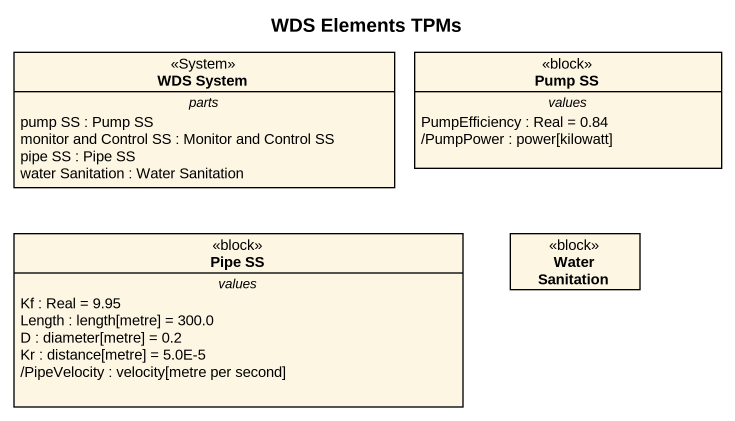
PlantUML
@startuml
title WDS Elements TPMs
hide circle
hide empty members
class "WDS System" as WDS_System <<System>> {
  -- parts --
  pump SS : Pump SS
  monitor and Control SS : Monitor and Control SS
  pipe SS : Pipe SS
  water Sanitation : Water Sanitation
}
class "Pump SS" as Pump_SS <<block>> {
  -- values --
  PumpEfficiency : Real = 0.84
  /PumpPower : power[kilowatt]
}
class "Pipe SS" as Pipe_SS <<block>> {
  -- values --
  Kf : Real = 9.95
  Length : length[metre] = 300.0
  D : diameter[metre] = 0.2
  Kr : distance[metre] = 5.0E-5
  /PipeVelocity : velocity[metre per second]
}
class "Water Sanitation" as Water_Sanitation <<block>>
@enduml
